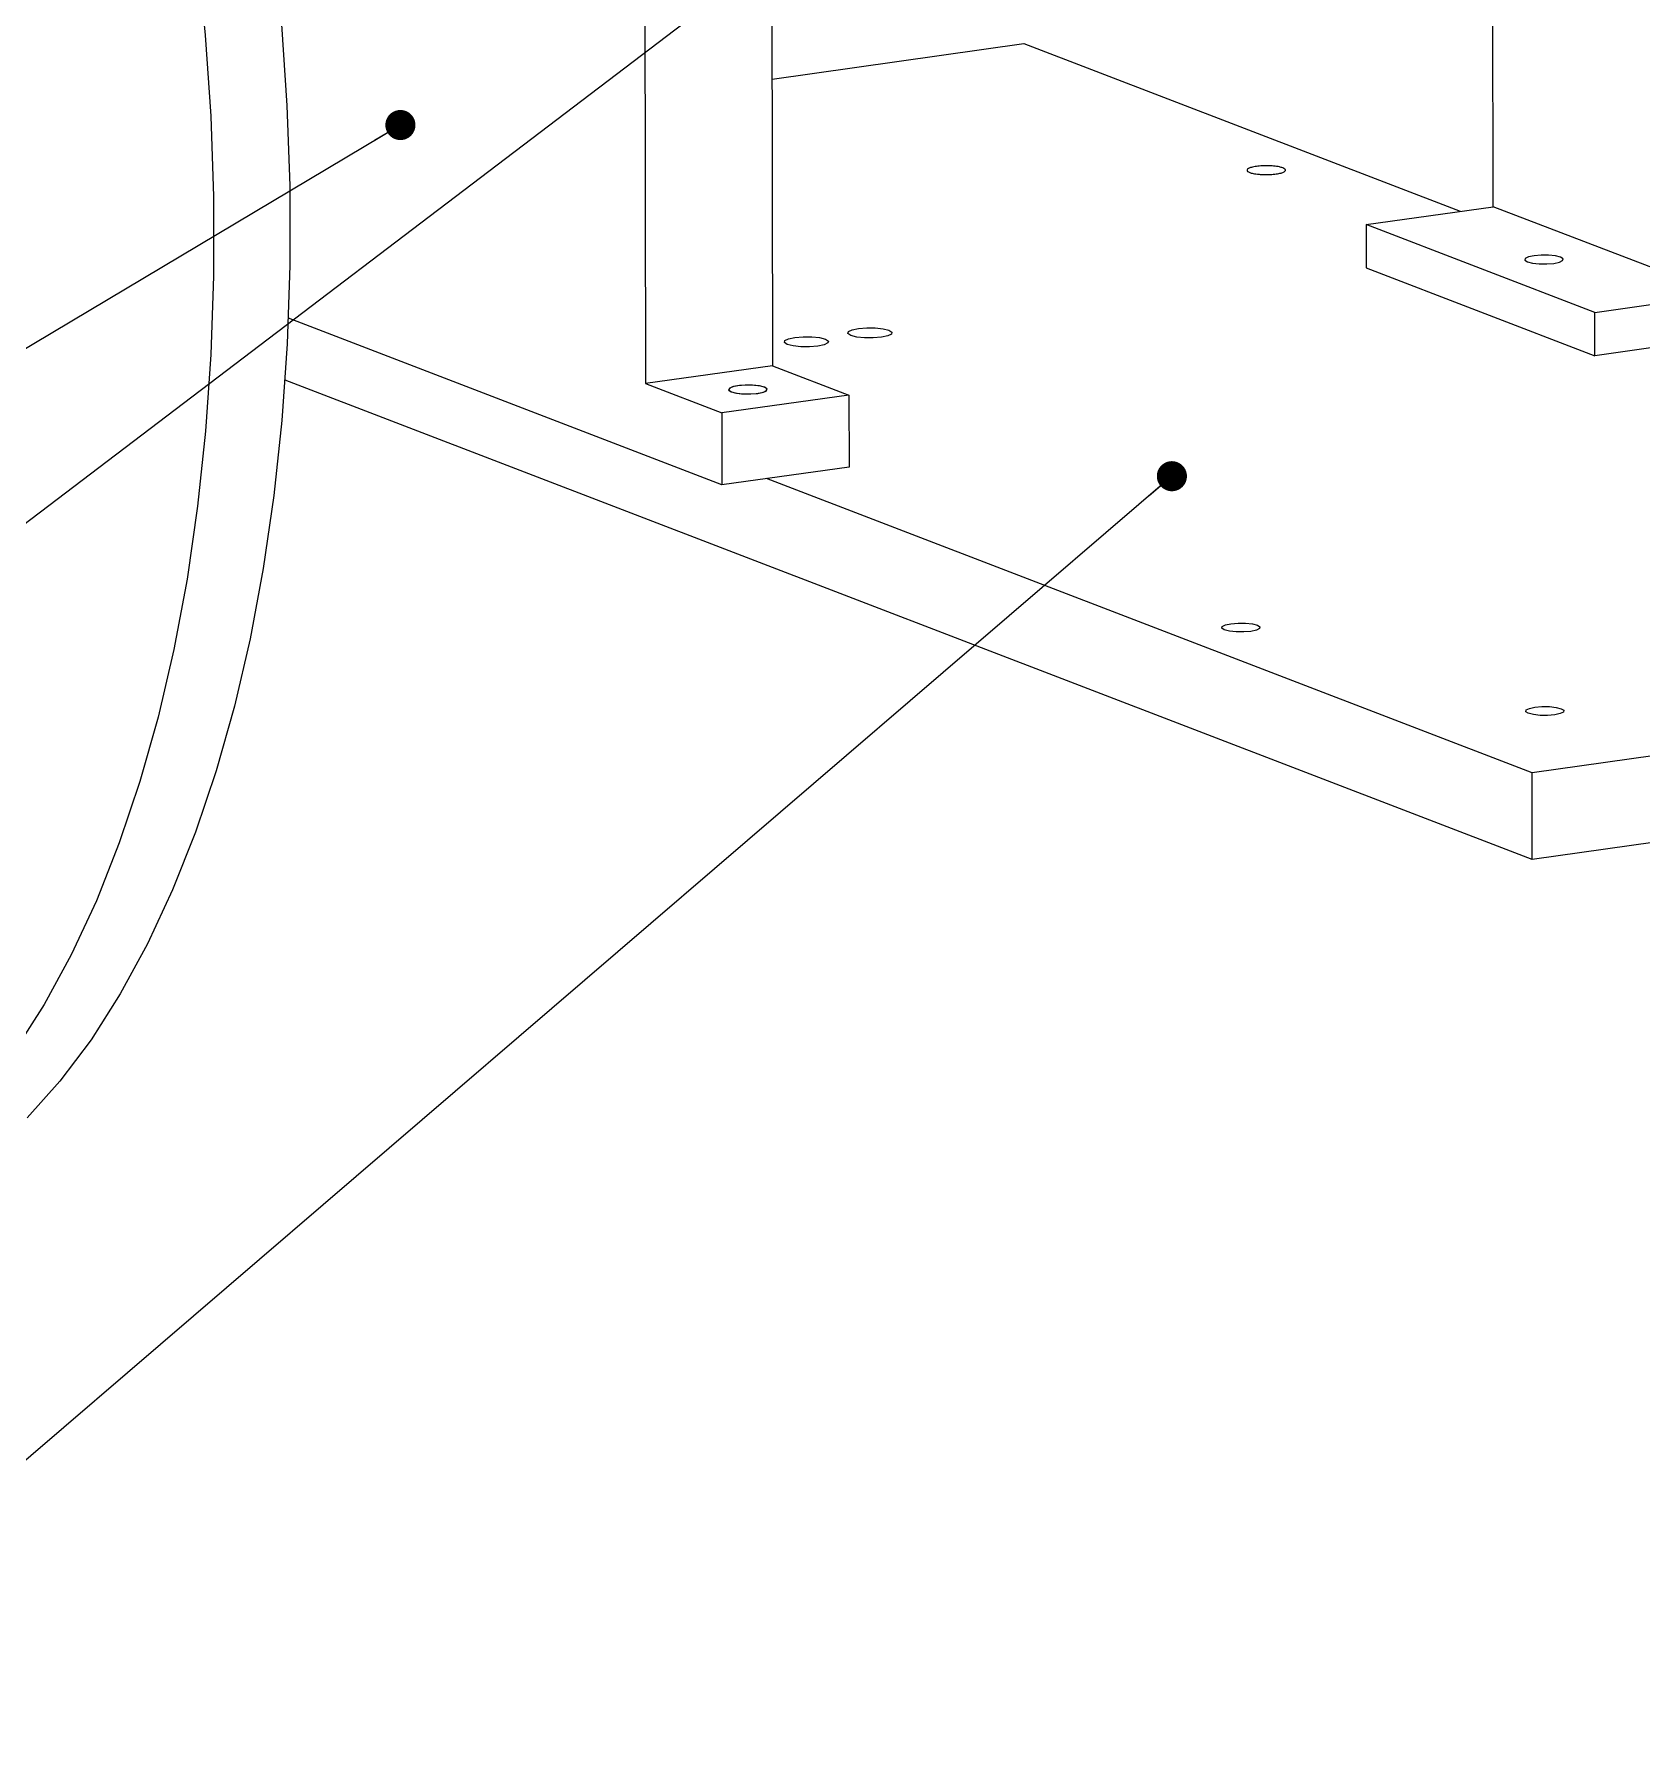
# Model space of a CAD drawing. Header units: millimetres. Extents: x 0 to 420, y 0 to 297.
# Drawn here: x 176.4 to 230.6, y 107.9 to 165.7 of the extents above; entities that cross this region are included whole.
import ezdxf

# ---------------------------------------------------------------- set-up
doc = ezdxf.new("R2010")
doc.units = ezdxf.units.MM
doc.layers.add('图框', color=7, linetype='Continuous')
doc.styles.get("Standard").update_dxf_attribs({"font": 'hyswlongfangsong.ttf'})
doc.dimstyles.new('SLDDIMSTYLE0', dxfattribs={"dimtxt": 0.18, "dimasz": 1.016, "dimexe": 0, "dimexo": 0.0625, "dimgap": 0, "dimtad": 0, "dimtih": 1, "dimtoh": 1, "dimdec": 0, "dimrnd": 1e-09, "dimzin": 0, "dimdsep": 46, "dimtxsty": 'STANDARD', "dimblk1": 'DOT', "dimblk2": 'DOT', "dimsah": 1, "dimcen": 0.09, "dimadec": 0, "dimazin": 0, "dimtfac": 1.016, "dimtdec": 0, "dimtofl": 0, "dimtmove": 0, "dimatfit": 3, "dimldrblk": 'DOT', "dimfxl": 1, "dimfrac": 2, "dimtolj": 1, "dimtzin": 0, "dimarcsym": 0})

# ---------------------------------------------------------------- blocks, each defined once
blk = doc.blocks.new('_Dot')
at = {"color": 0, "linetype": 'ByBlock', "lineweight": -2}
blk.add_line((-0.5, 0), (-1, 0), dxfattribs=at)
at = {"color": 0, "linetype": 'ByBlock', "const_width": 0.5}
blk.add_lwpolyline([(-0.25, 0, 1), (0.25, 0, 1)], format="xyb", close=True, dxfattribs=at)

msp = doc.modelspace()

# ---------------------------------------------------------------- linework, layer by layer
at = {"color": 7, "linetype": 'Continuous', "lineweight": 25}
for p, q in [((225.592, 159.861), (225.558, 177.858)), ((201.245, 176.14), (201.286, 154.495)), ((196.96, 174.509), (196.999, 153.891)), ((201.268, 164.167), (209.76, 165.363)), ((209.76, 165.363), (224.479, 159.705)), ((221.305, 159.258), (225.592, 159.861)), ((233.309, 156.895), (225.592, 159.861)), ((229.022, 156.291), (221.305, 159.258)), ((221.305, 159.258), (221.307, 157.799)), ((221.307, 157.799), (229.024, 154.832)), ((229.022, 156.291), (233.309, 156.895)), ((199.576, 150.471), (184.948, 156.094)), ((229.024, 154.832), (229.022, 156.291)), ((235.884, 155.798), (229.024, 154.832)), ((201.286, 154.495), (196.999, 153.891)), ((201.286, 154.495), (203.859, 153.506)), ((226.912, 137.837), (184.836, 154.012)), ((196.999, 153.891), (199.571, 152.903)), ((203.859, 153.506), (199.571, 152.903)), ((203.859, 153.506), (203.863, 151.074)), ((199.571, 152.903), (199.576, 150.471)), ((203.863, 151.074), (199.576, 150.471)), ((226.907, 140.756), (201.083, 150.683)), ((254.122, 144.588), (226.907, 140.756)), ((254.127, 141.67), (226.912, 137.837)), ((226.912, 137.837), (226.907, 140.756))]:
    msp.add_line(p, q, dxfattribs=at)
at = {"color": 7, "linetype": 'Continuous', "lineweight": 25, "flags": 128}
for points in [[(181.871, 168.387), (182.145, 165.647), (182.329, 162.914), (182.423, 160.2), (182.425, 157.516), (182.336, 154.872), (182.157, 152.28), (181.888, 149.751), (181.53, 147.294), (181.085, 144.92), (180.554, 142.639), (179.94, 140.459), (179.245, 138.391), (178.472, 136.442), (177.624, 134.62), (176.705, 132.933), (175.719, 131.388)], [(184.718, 166.009), (184.902, 163.277), (184.995, 160.562), (184.997, 157.878), (184.909, 155.234), (184.729, 152.642), (184.46, 150.113), (184.102, 147.656), (183.657, 145.282), (183.126, 143.001), (182.512, 140.821), (181.817, 138.753), (181.044, 136.804), (180.197, 134.982), (179.278, 133.295), (178.292, 131.75), (177.242, 130.354), (176.133, 129.111)], [(227.641, 157.948), (227.829, 157.988), (227.937, 158.041), (227.95, 158.1), (227.864, 158.155), (227.694, 158.198), (227.465, 158.223), (227.211, 158.225), (226.972, 158.205), (226.785, 158.165), (226.676, 158.112), (226.664, 158.053), (226.75, 157.998), (226.92, 157.955), (227.149, 157.93), (227.403, 157.928), (227.641, 157.948)], [(203.068, 155.392), (203.166, 155.328), (203.152, 155.261), (203.027, 155.199), (202.81, 155.153), (202.535, 155.13), (202.242, 155.132), (201.978, 155.161), (201.781, 155.211), (201.683, 155.275), (201.697, 155.342), (201.822, 155.404), (202.039, 155.45), (202.314, 155.473), (202.606, 155.47), (202.871, 155.442), (203.068, 155.392)], [(205.211, 155.694), (205.31, 155.63), (205.296, 155.562), (205.171, 155.501), (204.954, 155.455), (204.679, 155.432), (204.386, 155.434), (204.122, 155.463), (203.925, 155.513), (203.826, 155.576), (203.841, 155.644), (203.966, 155.706), (204.182, 155.752), (204.458, 155.775), (204.75, 155.772), (205.015, 155.744), (205.211, 155.694)], [(201.009, 153.769), (200.838, 153.812), (200.609, 153.837), (200.356, 153.839), (200.117, 153.819), (199.929, 153.779), (199.821, 153.725), (199.809, 153.667), (199.894, 153.612), (200.065, 153.568), (200.294, 153.544), (200.547, 153.541), (200.786, 153.562), (200.974, 153.601), (201.082, 153.655), (201.094, 153.713), (201.009, 153.769)], [(217.639, 145.737), (217.725, 145.682), (217.712, 145.623), (217.604, 145.57), (217.416, 145.53), (217.177, 145.51), (216.924, 145.512), (216.695, 145.537), (216.524, 145.58), (216.439, 145.635), (216.451, 145.694), (216.559, 145.747), (216.747, 145.787), (216.986, 145.807), (217.239, 145.805), (217.469, 145.78), (217.639, 145.737)], [(227.893, 142.921), (227.979, 142.866), (227.966, 142.807), (227.858, 142.754), (227.67, 142.714), (227.432, 142.694), (227.178, 142.696), (226.949, 142.721), (226.779, 142.764), (226.693, 142.819), (226.705, 142.878), (226.814, 142.931), (227.002, 142.971), (227.24, 142.992), (227.494, 142.989), (227.723, 142.964), (227.893, 142.921)]]:
    msp.add_lwpolyline(points, dxfattribs=at)
at = {"color": 7, "linetype": 'Continuous', "flags": 128}
msp.add_lwpolyline([(199.969, 153.79), (199.839, 153.739), (199.802, 153.681), (199.865, 153.624), (200.016, 153.577), (200.234, 153.548), (200.485, 153.54), (200.731, 153.555), (200.934, 153.59), (201.064, 153.641), (201.101, 153.699), (201.038, 153.756), (200.887, 153.803), (200.669, 153.832), (200.418, 153.84), (200.172, 153.826), (199.969, 153.79)], dxfattribs=at)
at = {"color": 7, "linetype": 'Continuous', "lineweight": 25}
msp.add_open_spline([(218.496, 161.171), (218.524, 161.158), (218.585, 161.129), (218.598, 161.082), (218.548, 161.035), (218.442, 160.994), (218.28, 160.962), (218.08, 160.943), (217.877, 160.94), (217.675, 160.952), (217.502, 160.977), (217.374, 161.013), (217.295, 161.056), (217.28, 161.103), (217.33, 161.15), (217.436, 161.191), (217.598, 161.223), (217.797, 161.242), (218.001, 161.245), (218.203, 161.233), (218.379, 161.209), (218.46, 161.183), (218.496, 161.171)], degree=3, knots=[0, 0, 0, 0, 0.045206, 0.102388, 0.147594, 0.197449, 0.25, 0.302551, 0.352406, 0.397612, 0.454794, 0.5, 0.545206, 0.602388, 0.647594, 0.697449, 0.75, 0.802551, 0.852406, 0.897612, 0.954794, 1, 1, 1, 1], dxfattribs=at)

# ---------------------------------------------------------------- leaders
at = {"layer": '图框'}
for points in [[(212.345, 184.774), (123.582, 141.613)], [(204.378, 170.679), (121.771, 107.891)], [(188.728, 162.616), (122.664, 123.177)], [(214.755, 150.766), (164.812, 107.891)]]:
    msp.add_leader(points, dimstyle='SLDDIMSTYLE0', dxfattribs=at)

doc.saveas('drawing.dxf')
